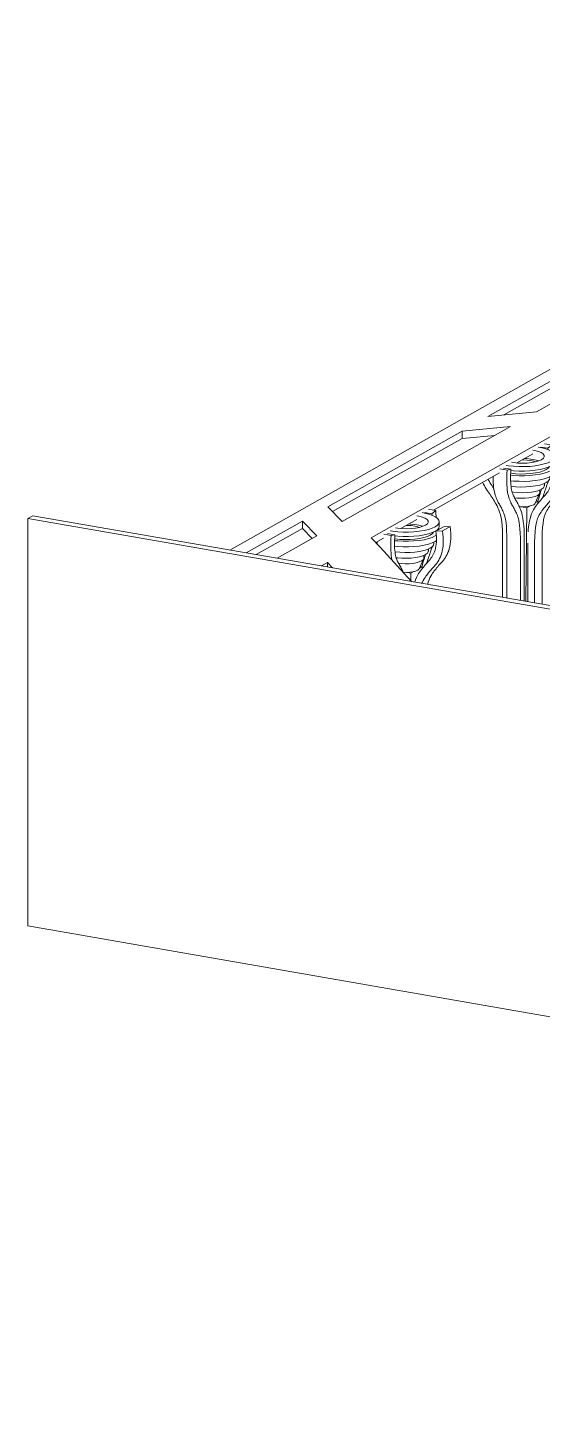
# Model space of a CAD drawing. Header units: millimetres. Extents: x -46414 to 39435, y -16675 to 32999.
# Drawn here: x -46414 to -39818, y -16644 to 1294 of the extents above; entities that cross this region are included whole.
import ezdxf

# ---------------------------------------------------------------- set-up
doc = ezdxf.new("R2010")
doc.units = ezdxf.units.MM
doc.layers.add('A-GENM', color=13, linetype='Continuous', lineweight=9)
doc.layers.add('I-WALL', color=2, linetype='Continuous', lineweight=9)

# ---------------------------------------------------------------- blocks, each defined once
blk = doc.blocks.new('Family1 - Family1-218933-3D 2')
at = {"layer": 'A-GENM'}
for p, q in [((-31985, 1294), (-43827, -5395)), ((-40523, -3683), (-39346, -3018)), ((-39346, -3113), (-40321, -3664)), ((-38951, -3087), (-39901, -3624)), ((-39901, -3624), (-40523, -3683)), ((-42574, -4841), (-40855, -3870)), ((-40234, -3812), (-42391, -5030)), ((-42017, -5237), (-39463, -3795)), ((-40855, -3870), (-40234, -3812)), ((-40855, -3965), (-40855, -3870)), ((-40436, -3926), (-40855, -3965)), ((-40855, -3965), (-42515, -4903)), ((-39948, -4163), (-40153, -4279)), ((-40373, -4404), (-41221, -4882)), ((-42391, -5030), (-42574, -4841)), ((-41433, -5002), (-41639, -5119)), ((-43618, -5431), (-42897, -5024)), ((-42897, -5119), (-43490, -5453)), ((-42897, -5024), (-42714, -5213)), ((-42897, -5119), (-42897, -5024)), ((-42773, -5246), (-42897, -5119)), ((-42714, -5213), (-43222, -5500)), ((-41905, -5360), (-42017, -5237)), ((-41859, -5243), (-41960, -5300)), ((-41504, -5799), (-41905, -5360)), ((-42656, -5598), (-42577, -5553)), ((-42577, -5553), (-42513, -5623)), ((-42577, -5612), (-42577, -5553))]:
    blk.add_line(p, q, dxfattribs=at)
blk = doc.blocks.new('Family8 - COLUMN-V22-3D 2')
at = {"layer": 'A-GENM'}
for p, q in [((-41333, -4915), (-41240, -4931)), ((-41192, -4887), (-41285, -4871)), ((-41192, -4887), (-41240, -4931)), ((-41240, -4931), (-41238, -4950)), ((-41856, -5193), (-41762, -5210)), ((-41714, -5199), (-41808, -5183)), ((-41714, -5199), (-41762, -5210)), ((-41094, -5096), (-41191, -5151)), ((-41105, -5149), (-41191, -5151)), ((-41157, -5120), (-41152, -5128)), ((-41146, -5089), (-41146, -5033)), ((-41105, -5149), (-41008, -5095)), ((-41094, -5096), (-41008, -5095)), ((-41286, -5411), (-41286, -5381)), ((-41217, -5316), (-41217, -5294)), ((-41184, -5205), (-41199, -5214)), ((-41181, -5274), (-41199, -5286)), ((-41404, -5635), (-41348, -5511)), ((-41345, -5501), (-41345, -5465)), ((-41578, -5680), (-41511, -5692)), ((-41512, -5790), (-41511, -5692)), ((-41511, -5692), (-41472, -5670)), ((-41403, -5631), (-41365, -5610)), ((-41365, -5610), (-41391, -5605)), ((-41365, -5610), (-41366, -5633))]:
    blk.add_line(p, q, dxfattribs=at)
for points in [[(-41433, -4955, 0), (-41408, -4959, 0), (-41363, -4972, 0), (-41327, -4987, 0), (-41302, -5004, 0), (-41288, -5022, 0), (-41287, -5040, 0), (-41299, -5059, 0), (-41322, -5076, 0)], [(-41365, -4916, 0), (-41335, -4922, 0), (-41280, -4936, 0), (-41233, -4952, 0), (-41195, -4970, 0), (-41168, -4991, 0), (-41151, -5012, 0), (-41146, -5034, 0), (-41153, -5056, 0), (-41171, -5077, 0), (-41199, -5097, 0)], [(-41187, -4977, 0), (-41187, -4965, 0), (-41189, -4927, 0), (-41192, -4887, 0)], [(-41199, -5097, 0), (-41238, -5115, 0), (-41286, -5131, 0), (-41342, -5145, 0), (-41404, -5155, 0), (-41471, -5162, 0), (-41540, -5165, 0), (-41610, -5165, 0), (-41679, -5161, 0), (-41746, -5154, 0), (-41777, -5149, 0)], [(-41602, -5691, 0), (-41606, -5681, 0), (-41613, -5666, 0), (-41620, -5652, 0), (-41627, -5639, 0), (-41633, -5626, 0), (-41640, -5614, 0), (-41647, -5602, 0), (-41654, -5590, 0), (-41661, -5578, 0), (-41667, -5566, 0), (-41674, -5554, 0), (-41680, -5541, 0), (-41686, -5528, 0), (-41692, -5513, 0), (-41697, -5498, 0), (-41701, -5482, 0), (-41706, -5463, 0), (-41710, -5443, 0), (-41713, -5421, 0), (-41716, -5396, 0), (-41718, -5369, 0), (-41719, -5339, 0), (-41719, -5308, 0), (-41719, -5274, 0), (-41717, -5238, 0), (-41714, -5199, 0)], [(-41716, -5215, 0), (-41679, -5218, 0), (-41610, -5222, 0), (-41540, -5222, 0), (-41471, -5219, 0), (-41404, -5212, 0), (-41342, -5202, 0), (-41286, -5188, 0), (-41238, -5172, 0), (-41199, -5154, 0)], [(-41322, -5076, 0), (-41356, -5091, 0), (-41400, -5104, 0), (-41451, -5113, 0), (-41507, -5119, 0), (-41566, -5122, 0), (-41625, -5120, 0), (-41682, -5115, 0), (-41709, -5111, 0)], [(-41570, -5079, 0), (-41558, -5079, 0), (-41508, -5082, 0), (-41461, -5088, 0), (-41420, -5097, 0), (-41400, -5104, 0)], [(-41538, -5061, 0), (-41516, -5062, 0), (-41460, -5068, 0), (-41408, -5077, 0), (-41363, -5089, 0), (-41357, -5091, 0)], [(-41191, -5151, 0), (-41186, -5189, 0), (-41183, -5224, 0), (-41182, -5258, 0), (-41183, -5290, 0), (-41185, -5319, 0), (-41189, -5347, 0), (-41194, -5372, 0), (-41200, -5396, 0), (-41207, -5417, 0), (-41215, -5436, 0), (-41223, -5454, 0), (-41233, -5471, 0), (-41243, -5486, 0), (-41253, -5501, 0), (-41264, -5515, 0), (-41276, -5529, 0), (-41288, -5543, 0), (-41300, -5557, 0), (-41313, -5570, 0), (-41325, -5584, 0), (-41337, -5598, 0), (-41349, -5613, 0), (-41362, -5627, 0), (-41374, -5643, 0), (-41386, -5660, 0), (-41399, -5677, 0), (-41411, -5696, 0), (-41425, -5719, 0), (-41439, -5746, 0), (-41453, -5778, 0), (-41463, -5805, 0)], [(-41370, -5821, 0), (-41363, -5805, 0), (-41352, -5784, 0), (-41340, -5764, 0), (-41329, -5747, 0), (-41318, -5731, 0), (-41307, -5716, 0), (-41296, -5702, 0), (-41285, -5688, 0), (-41274, -5675, 0), (-41263, -5662, 0), (-41251, -5649, 0), (-41240, -5636, 0), (-41228, -5623, 0), (-41215, -5609, 0), (-41202, -5594, 0), (-41190, -5579, 0), (-41177, -5562, 0), (-41165, -5545, 0), (-41153, -5526, 0), (-41142, -5505, 0), (-41132, -5483, 0), (-41123, -5458, 0), (-41115, -5432, 0), (-41108, -5403, 0), (-41102, -5373, 0), (-41098, -5340, 0), (-41095, -5306, 0), (-41095, -5270, 0), (-41096, -5231, 0), (-41100, -5191, 0), (-41105, -5149, 0)], [(-41008, -5095, 0), (-41003, -5137, 0), (-40999, -5177, 0), (-40998, -5215, 0), (-40999, -5251, 0), (-41001, -5286, 0), (-41005, -5318, 0), (-41011, -5349, 0), (-41018, -5377, 0), (-41026, -5404, 0), (-41035, -5428, 0), (-41045, -5450, 0), (-41057, -5471, 0), (-41068, -5490, 0), (-41080, -5508, 0), (-41093, -5524, 0), (-41106, -5540, 0), (-41118, -5554, 0), (-41131, -5568, 0), (-41143, -5582, 0), (-41155, -5595, 0), (-41166, -5608, 0), (-41177, -5620, 0), (-41188, -5634, 0), (-41199, -5647, 0), (-41210, -5662, 0), (-41221, -5677, 0), (-41232, -5693, 0), (-41243, -5710, 0), (-41255, -5729, 0), (-41266, -5751, 0), (-41277, -5777, 0), (-41287, -5808, 0), (-41293, -5834, 0)], [(-41221, -5165, 0), (-41235, -5185, 0), (-41262, -5204, 0)], [(-41199, -5154, 0), (-41171, -5134, 0), (-41153, -5113, 0), (-41146, -5091, 0), (-41146, -5089, 0)], [(-41942, -5319, 0), (-41942, -5301, 0), (-41942, -5290, 0)], [(-41762, -5210, 0), (-41765, -5252, 0), (-41767, -5293, 0), (-41768, -5332, 0), (-41768, -5368, 0), (-41766, -5402, 0), (-41764, -5434, 0), (-41761, -5464, 0), (-41757, -5491, 0), (-41752, -5516, 0), (-41750, -5530, 0)], [(-41199, -5214, 0), (-41238, -5233, 0), (-41286, -5249, 0), (-41342, -5262, 0), (-41404, -5272, 0), (-41471, -5279, 0), (-41540, -5283, 0), (-41610, -5282, 0), (-41679, -5279, 0), (-41720, -5275, 0)], [(-41199, -5286, 0), (-41238, -5304, 0), (-41286, -5320, 0), (-41342, -5333, 0), (-41404, -5344, 0), (-41471, -5350, 0), (-41540, -5354, 0), (-41610, -5354, 0), (-41679, -5350, 0), (-41719, -5346, 0)], [(-41262, -5204, 0), (-41298, -5221, 0), (-41345, -5235, 0), (-41398, -5247, 0), (-41458, -5255, 0), (-41521, -5260, 0), (-41587, -5261, 0), (-41651, -5258, 0), (-41713, -5251, 0), (-41718, -5251, 0)], [(-41262, -5370, 0), (-41298, -5387, 0), (-41345, -5401, 0), (-41398, -5413, 0), (-41458, -5421, 0), (-41521, -5426, 0), (-41587, -5427, 0), (-41651, -5424, 0), (-41713, -5418, 0)], [(-41307, -5564, 0), (-41304, -5552, 0), (-41298, -5533, 0), (-41292, -5514, 0), (-41286, -5495, 0), (-41279, -5477, 0), (-41273, -5459, 0), (-41267, -5440, 0), (-41260, -5421, 0), (-41253, -5401, 0), (-41246, -5380, 0), (-41239, -5358, 0), (-41237, -5352, 0)], [(-41218, -5311, 0), (-41221, -5331, 0), (-41235, -5351, 0), (-41262, -5370, 0)], [(-41322, -5454, 0), (-41356, -5469, 0), (-41400, -5482, 0), (-41451, -5492, 0), (-41507, -5498, 0), (-41566, -5500, 0), (-41625, -5498, 0), (-41682, -5493, 0), (-41700, -5490, 0)], [(-41374, -5535, 0), (-41403, -5548, 0), (-41441, -5559, 0), (-41485, -5566, 0), (-41533, -5571, 0), (-41584, -5572, 0), (-41634, -5569, 0), (-41669, -5565, 0)], [(-41345, -5500, 0), (-41346, -5505, 0), (-41354, -5521, 0), (-41374, -5535, 0)], [(-41322, -5454, 0), (-41327, -5470, 0), (-41334, -5490, 0), (-41341, -5512, 0), (-41348, -5535, 0), (-41355, -5558, 0), (-41362, -5583, 0), (-41368, -5609, 0)], [(-41287, -5405, 0), (-41287, -5419, 0), (-41299, -5437, 0), (-41322, -5454, 0)], [(-41423, -5653, 0), (-41450, -5664, 0), (-41484, -5673, 0), (-41524, -5679, 0), (-41568, -5681, 0), (-41607, -5679, 0)], [(-41403, -5632, 0), (-41407, -5641, 0), (-41423, -5653, 0)]]:
    blk.add_polyline3d(points, dxfattribs=at)
blk = doc.blocks.new('Family8 - COLUMN-V23-3D 2')
at = {"layer": 'A-GENM'}
for p, q in [((-39847, -4075), (-39754, -4091)), ((-39706, -4048), (-39799, -4032)), ((-39706, -4048), (-39754, -4091)), ((-39754, -4091), (-39752, -4111)), ((-39609, -4257), (-39706, -4312)), ((-39671, -4280), (-39666, -4289)), ((-39660, -4250), (-39660, -4193)), ((-39619, -4310), (-39523, -4255)), ((-39609, -4257), (-39523, -4255)), ((-40370, -4354), (-40276, -4370)), ((-40229, -4360), (-40322, -4344)), ((-40229, -4360), (-40276, -4370)), ((-39731, -4477), (-39731, -4455)), ((-39698, -4365), (-39714, -4375)), ((-39695, -4435), (-39714, -4446)), ((-39619, -4310), (-39706, -4312)), ((-39860, -4662), (-39860, -4625)), ((-39800, -4572), (-39800, -4542)), ((-40092, -4841), (-40025, -4853)), ((-40025, -4853), (-39986, -4831)), ((-39918, -4796), (-39862, -4672)), ((-39917, -4792), (-39879, -4771)), ((-39879, -4771), (-39905, -4766)), ((-39879, -4771), (-39880, -4794)), ((-40038, -6053), (-40025, -4853)), ((-40336, -5224), (-40336, -6002)), ((-40281, -6011), (-40281, -5283)), ((-40107, -5313), (-40107, -6041)), ((-40058, -5286), (-40058, -6050)), ((-40012, -5307), (-40012, -6058)), ((-39925, -6073), (-39925, -5295)), ((-39828, -5241), (-39828, -6090))]:
    blk.add_line(p, q, dxfattribs=at)
for points in [[(-39947, -4115, 0), (-39922, -4120, 0), (-39877, -4132, 0), (-39841, -4147, 0), (-39816, -4164, 0), (-39802, -4182, 0), (-39801, -4201, 0), (-39813, -4219, 0), (-39836, -4237, 0)], [(-39879, -4077, 0), (-39849, -4083, 0), (-39794, -4096, 0), (-39747, -4113, 0), (-39709, -4131, 0), (-39682, -4151, 0), (-39665, -4173, 0), (-39660, -4195, 0), (-39667, -4217, 0), (-39685, -4238, 0), (-39714, -4258, 0)], [(-39701, -4137, 0), (-39701, -4126, 0), (-39703, -4087, 0), (-39706, -4048, 0)], [(-39714, -4258, 0), (-39753, -4276, 0), (-39801, -4292, 0), (-39856, -4305, 0), (-39918, -4316, 0), (-39985, -4323, 0), (-40054, -4326, 0), (-40125, -4326, 0), (-40194, -4322, 0), (-40260, -4315, 0), (-40291, -4310, 0)], [(-39836, -4237, 0), (-39870, -4252, 0), (-39914, -4265, 0), (-39965, -4274, 0), (-40021, -4280, 0), (-40080, -4282, 0), (-40139, -4281, 0), (-40196, -4275, 0), (-40223, -4271, 0)], [(-40084, -4240, 0), (-40072, -4240, 0), (-40022, -4243, 0), (-39976, -4249, 0), (-39935, -4258, 0), (-39914, -4265, 0)], [(-40052, -4222, 0), (-40031, -4223, 0), (-39974, -4229, 0), (-39922, -4238, 0), (-39877, -4250, 0), (-39871, -4252, 0)], [(-39523, -4255, 0), (-39517, -4297, 0), (-39513, -4337, 0), (-39512, -4376, 0), (-39513, -4412, 0), (-39515, -4447, 0), (-39519, -4479, 0), (-39525, -4509, 0), (-39532, -4538, 0), (-39540, -4564, 0), (-39549, -4589, 0), (-39560, -4611, 0), (-39571, -4632, 0), (-39582, -4651, 0), (-39595, -4669, 0), (-39607, -4685, 0), (-39620, -4700, 0), (-39632, -4715, 0), (-39645, -4729, 0), (-39657, -4742, 0), (-39669, -4755, 0), (-39680, -4768, 0), (-39691, -4781, 0), (-39702, -4794, 0), (-39713, -4808, 0), (-39724, -4822, 0), (-39735, -4837, 0), (-39746, -4853, 0), (-39757, -4871, 0), (-39769, -4890, 0), (-39780, -4912, 0), (-39791, -4937, 0), (-39801, -4969, 0), (-39810, -5006, 0), (-39817, -5051, 0), (-39823, -5104, 0), (-39827, -5167, 0), (-39828, -5241, 0)], [(-39714, -4315, 0), (-39685, -4295, 0), (-39667, -4274, 0), (-39660, -4252, 0), (-39660, -4250, 0)], [(-40281, -5283, 0), (-40282, -5209, 0), (-40284, -5147, 0), (-40287, -5094, 0), (-40291, -5051, 0), (-40296, -5015, 0), (-40302, -4985, 0), (-40308, -4960, 0), (-40314, -4940, 0), (-40321, -4923, 0), (-40327, -4907, 0), (-40333, -4892, 0), (-40339, -4879, 0), (-40345, -4866, 0), (-40351, -4854, 0), (-40357, -4843, 0), (-40363, -4831, 0), (-40370, -4820, 0), (-40376, -4808, 0), (-40383, -4797, 0), (-40390, -4785, 0), (-40397, -4772, 0), (-40404, -4758, 0), (-40411, -4743, 0), (-40418, -4727, 0), (-40424, -4710, 0), (-40430, -4691, 0), (-40436, -4670, 0), (-40441, -4647, 0), (-40446, -4621, 0), (-40450, -4594, 0), (-40453, -4564, 0), (-40455, -4532, 0), (-40456, -4498, 0), (-40457, -4462, 0), (-40457, -4451, 0)], [(-40276, -4370, 0), (-40279, -4413, 0), (-40281, -4454, 0), (-40282, -4492, 0), (-40282, -4529, 0), (-40280, -4563, 0), (-40278, -4595, 0), (-40275, -4624, 0), (-40271, -4652, 0), (-40267, -4677, 0), (-40261, -4700, 0), (-40256, -4721, 0), (-40250, -4740, 0), (-40243, -4758, 0), (-40236, -4774, 0), (-40229, -4788, 0), (-40222, -4802, 0), (-40215, -4815, 0), (-40208, -4827, 0), (-40202, -4839, 0), (-40195, -4850, 0), (-40189, -4861, 0), (-40183, -4873, 0), (-40177, -4885, 0), (-40171, -4897, 0), (-40164, -4909, 0), (-40158, -4923, 0), (-40152, -4937, 0), (-40146, -4953, 0), (-40140, -4970, 0), (-40133, -4991, 0), (-40127, -5015, 0), (-40122, -5045, 0), (-40117, -5081, 0), (-40113, -5125, 0), (-40110, -5177, 0), (-40108, -5240, 0), (-40107, -5313, 0)], [(-40058, -5286, 0), (-40059, -5207, 0), (-40061, -5138, 0), (-40065, -5080, 0), (-40070, -5030, 0), (-40076, -4987, 0), (-40083, -4951, 0), (-40091, -4920, 0), (-40099, -4895, 0), (-40107, -4875, 0), (-40114, -4858, 0), (-40120, -4842, 0), (-40127, -4827, 0), (-40134, -4813, 0), (-40141, -4800, 0), (-40148, -4787, 0), (-40154, -4775, 0), (-40161, -4763, 0), (-40168, -4751, 0), (-40175, -4739, 0), (-40182, -4727, 0), (-40188, -4714, 0), (-40194, -4702, 0), (-40200, -4688, 0), (-40206, -4674, 0), (-40211, -4659, 0), (-40216, -4642, 0), (-40220, -4624, 0), (-40224, -4604, 0), (-40227, -4581, 0), (-40230, -4557, 0), (-40232, -4529, 0), (-40233, -4500, 0), (-40234, -4469, 0), (-40233, -4435, 0), (-40231, -4398, 0), (-40229, -4360, 0)], [(-39714, -4375, 0), (-39753, -4394, 0), (-39801, -4410, 0), (-39856, -4423, 0), (-39918, -4433, 0), (-39985, -4440, 0), (-40054, -4443, 0), (-40125, -4443, 0), (-40194, -4439, 0), (-40234, -4435, 0)], [(-39714, -4446, 0), (-39753, -4465, 0), (-39801, -4481, 0), (-39856, -4494, 0), (-39918, -4504, 0), (-39985, -4511, 0), (-40054, -4515, 0), (-40125, -4514, 0), (-40194, -4511, 0), (-40233, -4507, 0)], [(-39776, -4364, 0), (-39813, -4381, 0), (-39859, -4396, 0), (-39912, -4407, 0), (-39972, -4416, 0), (-40036, -4420, 0), (-40101, -4421, 0), (-40165, -4419, 0), (-40227, -4412, 0), (-40232, -4411, 0)], [(-40230, -4375, 0), (-40194, -4379, 0), (-40125, -4383, 0), (-40054, -4383, 0), (-39985, -4380, 0), (-39918, -4373, 0), (-39856, -4362, 0), (-39801, -4349, 0), (-39753, -4333, 0), (-39714, -4315, 0)], [(-39706, -4312, 0), (-39700, -4349, 0), (-39697, -4385, 0), (-39696, -4419, 0), (-39697, -4451, 0), (-39699, -4480, 0), (-39703, -4508, 0), (-39708, -4533, 0), (-39714, -4557, 0), (-39721, -4578, 0), (-39729, -4597, 0), (-39737, -4615, 0), (-39747, -4632, 0), (-39757, -4647, 0), (-39767, -4662, 0), (-39778, -4676, 0), (-39790, -4690, 0), (-39802, -4704, 0), (-39814, -4717, 0), (-39827, -4731, 0), (-39839, -4745, 0), (-39851, -4759, 0), (-39864, -4773, 0), (-39876, -4788, 0), (-39888, -4804, 0), (-39900, -4821, 0), (-39913, -4838, 0), (-39925, -4857, 0), (-39939, -4879, 0), (-39953, -4906, 0), (-39968, -4939, 0), (-39980, -4977, 0), (-39991, -5021, 0), (-40000, -5072, 0), (-40007, -5132, 0), (-40009, -5163, 0)], [(-39925, -5295, 0), (-39923, -5222, 0), (-39920, -5159, 0), (-39914, -5105, 0), (-39907, -5061, 0), (-39898, -5023, 0), (-39888, -4992, 0), (-39877, -4966, 0), (-39866, -4944, 0), (-39854, -4925, 0), (-39843, -4908, 0), (-39832, -4892, 0), (-39821, -4877, 0), (-39810, -4863, 0), (-39799, -4849, 0), (-39788, -4836, 0), (-39777, -4823, 0), (-39766, -4810, 0), (-39754, -4797, 0), (-39742, -4784, 0), (-39729, -4770, 0), (-39717, -4755, 0), (-39704, -4740, 0), (-39691, -4723, 0), (-39679, -4706, 0), (-39668, -4686, 0), (-39656, -4666, 0), (-39646, -4643, 0), (-39637, -4619, 0), (-39629, -4593, 0), (-39622, -4564, 0), (-39616, -4534, 0), (-39612, -4501, 0), (-39610, -4467, 0), (-39609, -4430, 0), (-39610, -4392, 0), (-39614, -4352, 0), (-39619, -4310, 0)], [(-39735, -4326, 0), (-39750, -4346, 0), (-39776, -4364, 0)], [(-39732, -4472, 0), (-39735, -4492, 0), (-39750, -4512, 0), (-39776, -4531, 0)], [(-40592, -4527, 0), (-40581, -4549, 0), (-40569, -4571, 0), (-40557, -4591, 0), (-40544, -4611, 0), (-40531, -4630, 0), (-40519, -4649, 0), (-40507, -4666, 0), (-40495, -4683, 0), (-40484, -4700, 0), (-40473, -4717, 0), (-40462, -4734, 0), (-40451, -4751, 0), (-40440, -4769, 0), (-40429, -4788, 0), (-40418, -4808, 0), (-40406, -4829, 0), (-40395, -4852, 0), (-40384, -4878, 0), (-40373, -4908, 0), (-40363, -4942, 0), (-40354, -4983, 0), (-40347, -5030, 0), (-40341, -5086, 0), (-40337, -5150, 0), (-40336, -5224, 0)], [(-40448, -4605, 0), (-40459, -4589, 0), (-40471, -4572, 0), (-40482, -4554, 0), (-40493, -4536, 0), (-40504, -4517, 0), (-40514, -4498, 0), (-40520, -4486, 0)], [(-39776, -4531, 0), (-39813, -4548, 0), (-39859, -4562, 0), (-39912, -4574, 0), (-39972, -4582, 0), (-40036, -4587, 0), (-40101, -4588, 0), (-40165, -4585, 0), (-40227, -4578, 0)], [(-39836, -4615, 0), (-39870, -4630, 0), (-39914, -4643, 0), (-39965, -4652, 0), (-40021, -4658, 0), (-40080, -4661, 0), (-40139, -4659, 0), (-40196, -4654, 0), (-40214, -4651, 0)], [(-39860, -4660, 0), (-39860, -4666, 0), (-39869, -4681, 0), (-39888, -4696, 0)], [(-39837, -4615, 0), (-39842, -4630, 0), (-39848, -4651, 0), (-39855, -4673, 0), (-39862, -4695, 0), (-39869, -4719, 0), (-39876, -4744, 0), (-39883, -4770, 0)], [(-39801, -4566, 0), (-39801, -4579, 0), (-39813, -4598, 0), (-39836, -4615, 0)], [(-39821, -4725, 0), (-39818, -4713, 0), (-39812, -4694, 0), (-39806, -4675, 0), (-39800, -4656, 0), (-39794, -4638, 0), (-39787, -4619, 0), (-39781, -4601, 0), (-39774, -4581, 0), (-39767, -4561, 0), (-39760, -4541, 0), (-39753, -4519, 0), (-39751, -4513, 0)], [(-39888, -4696, 0), (-39917, -4709, 0), (-39955, -4719, 0), (-39999, -4727, 0), (-40048, -4731, 0), (-40098, -4732, 0), (-40148, -4730, 0), (-40183, -4725, 0)], [(-39937, -4814, 0), (-39964, -4825, 0), (-39998, -4834, 0), (-40039, -4839, 0), (-40082, -4841, 0), (-40121, -4840, 0)], [(-39917, -4792, 0), (-39921, -4801, 0), (-39937, -4814, 0)]]:
    blk.add_polyline3d(points, dxfattribs=at)

msp = doc.modelspace()

# ---------------------------------------------------------------- linework, layer by layer
at = {"layer": 'I-WALL'}
for p, q in [((-46354, -4955), (-46414, -4989)), ((-15221, -10413), (-46414, -4989)), ((-46414, -4989), (-46414, -10212)), ((-46354, -4955), (-15161, -10379)), ((-46414, -10212), (-9422, -16644))]:
    msp.add_line(p, q, dxfattribs=at)

# ---------------------------------------------------------------- block references
at = {"layer": 'A-GENM'}
for name in ['Family1 - Family1-218933-3D 2', 'Family8 - COLUMN-V23-3D 2', 'Family8 - COLUMN-V22-3D 2']:
    msp.add_blockref(name, (0, 0), dxfattribs=at)

doc.saveas('drawing.dxf')
